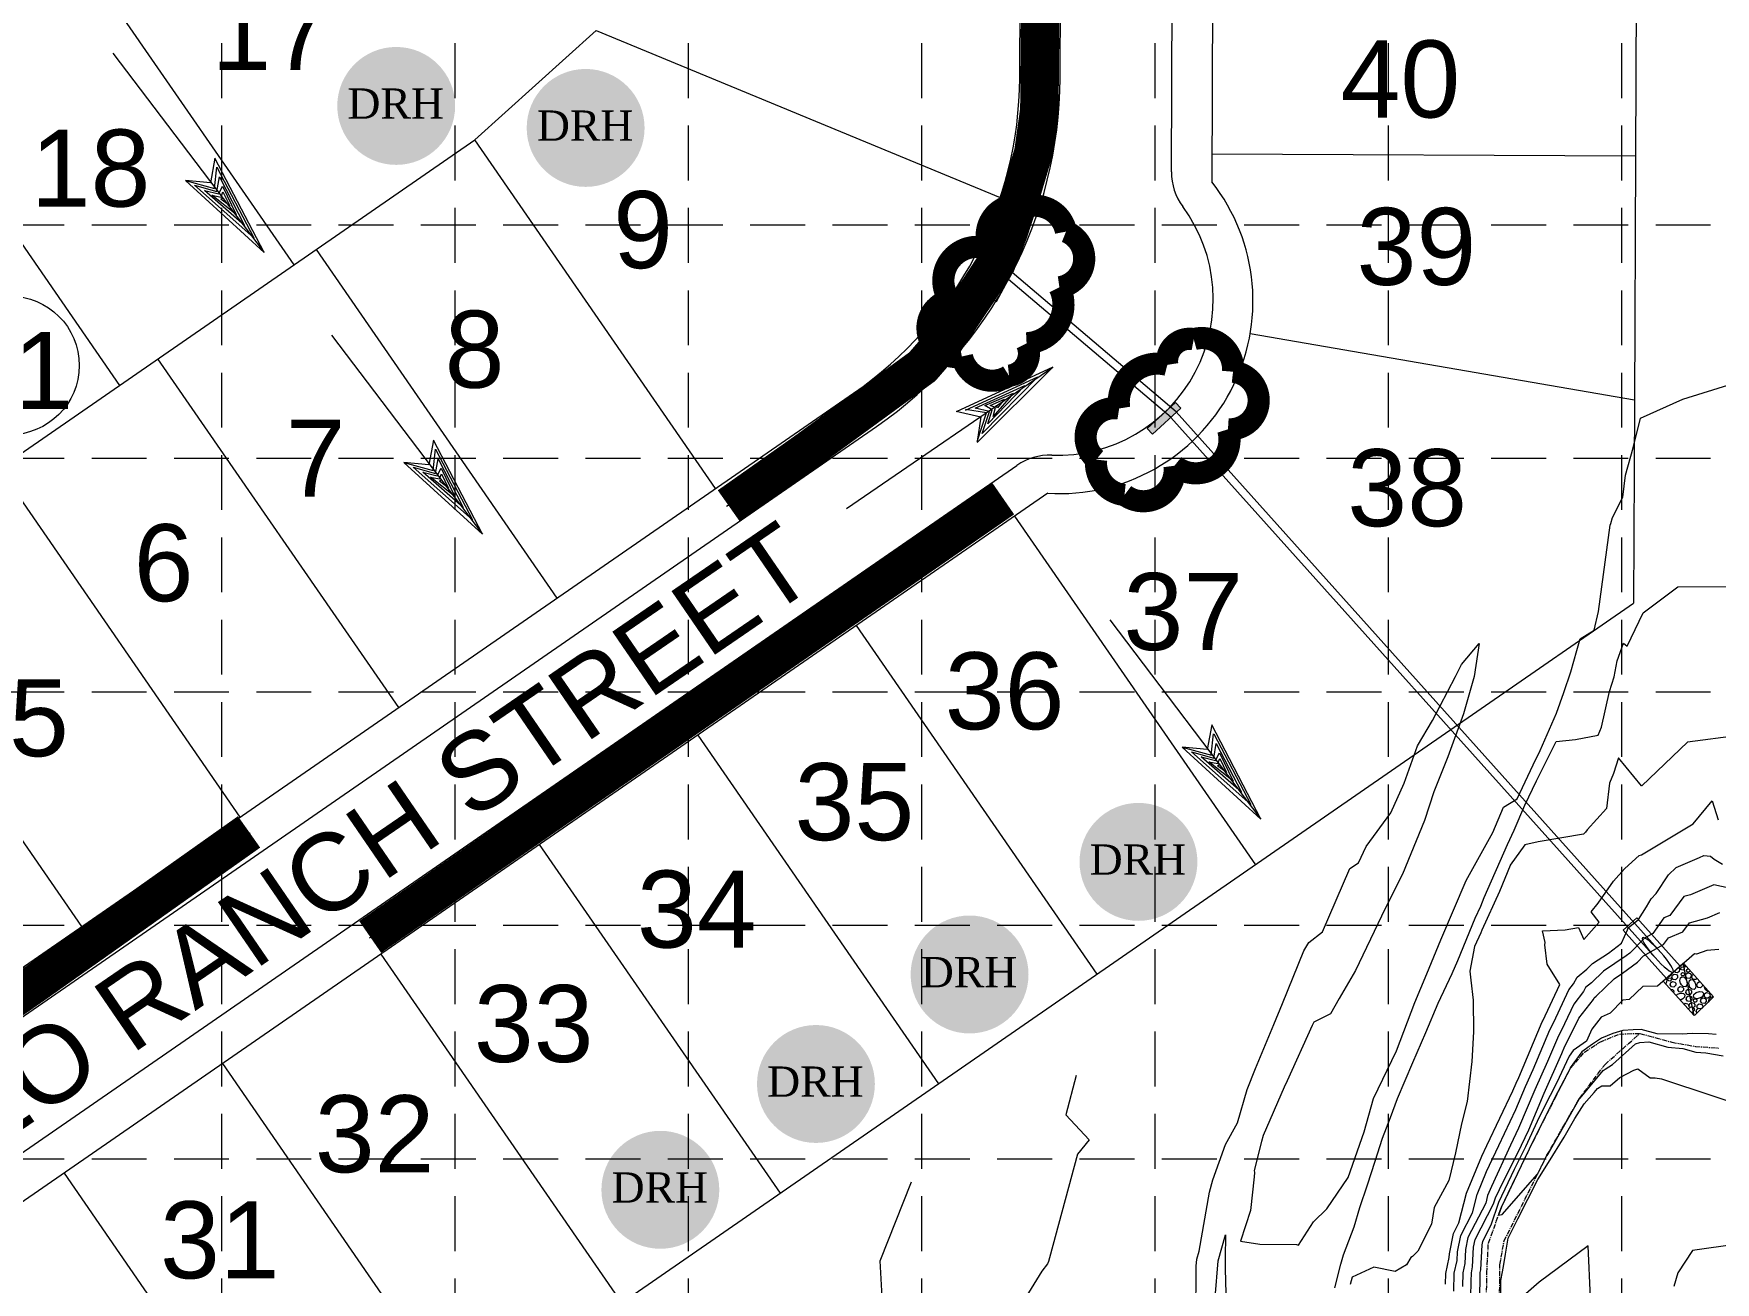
# Model space of a CAD drawing. Extents: x 33353 to 37237, y 80141 to 82571.
# Drawn here: x 36094.5 to 36531.2, y 80839.5 to 81163.6 of the extents above; entities that cross this region are included whole.
import ezdxf
from ezdxf.enums import TextEntityAlignment as Align

# ---------------------------------------------------------------- set-up
doc = ezdxf.new("R2010")
doc.units = 0
doc.header["$MEASUREMENT"] = 0
doc.linetypes.add('CENTER', pattern=[2, 1.25, -0.25, 0.25, -0.25])
doc.linetypes.add('HIDDEN', pattern=[0.375, 0.25, -0.125])
doc.layers.get('0').update_dxf_attribs({"lineweight": 0})
for name, color, linetype, lineweight in [('3', 7, 'Continuous', 0), ('EROSION BLANKET', 84, 'Continuous', 0), ('LAYO-10', 7, 'Continuous', 0), ('LAYO-13', 7, 'Continuous', 0), ('LAYO-32', 7, 'Continuous', 0), ('LAYO-33', 7, 'Continuous', 0), ('LAYOSHD-27', 7, 'Continuous', 0), ('STRM-33', 7, 'Continuous', 0), ('STRM-42', 7, 'Continuous', 0), ('STRM-43', 7, 'Continuous', 0), ('TOPOSHD-34', 7, 'Continuous', 0), ('TOPOSHD-5', 7, 'Continuous', 0), ('TOPOSHD-6', 7, 'Continuous', 0)]:
    doc.layers.add(name, color=color, linetype=linetype, lineweight=lineweight)
for name, color, linetype in [('BASE', 7, 'Continuous'), ('GRID', 254, 'HIDDEN'), ('LEGEND', 7, 'Continuous')]:
    doc.layers.add(name, color=color, linetype=linetype)
doc.styles.add('DRHorton', font='dutcheb.ttf')
doc.styles.get("Standard").update_dxf_attribs({"font": 'ARIAL.TTF'})

msp = doc.modelspace()

# ---------------------------------------------------------------- hatches: boundary and pattern name
h = msp.add_hatch(color=1)
h.paths.add_polyline_path([(36203.92, 81144.84, 1), (36173.31, 81144.84, 1)])
h.paths.add_polyline_path([(36174.83, 81138.54), (36202.17, 81138.54), (36202.17, 81152.11), (36174.83, 81152.11)], flags=24)
h = msp.add_hatch(color=1)
h.paths.add_polyline_path([(36253.11, 81139.13, 1), (36222.5, 81139.13, 1)])
h.paths.add_polyline_path([(36224.02, 81132.82), (36251.36, 81132.82), (36251.36, 81146.39), (36224.02, 81146.39)], flags=24)
h = msp.add_hatch(color=1)
h.paths.add_polyline_path([(36396.66, 80948.62, 1), (36366.05, 80948.62, 1)])
h.paths.add_polyline_path([(36367.56, 80942.31), (36394.9, 80942.31), (36394.9, 80955.88), (36367.56, 80955.88)], flags=24)
h = msp.add_hatch(color=1)
h.paths.add_polyline_path([(36352.8, 80919.39, 1), (36322.19, 80919.39, 1)])
h.paths.add_polyline_path([(36323.71, 80913.08), (36351.04, 80913.08), (36351.04, 80926.65), (36323.71, 80926.65)], flags=24)
h = msp.add_hatch(color=1)
h.paths.add_polyline_path([(36312.91, 80890.97, 1), (36282.3, 80890.97, 1)])
h.paths.add_polyline_path([(36283.81, 80884.67), (36311.15, 80884.67), (36311.15, 80898.24), (36283.81, 80898.24)], flags=24)
h = msp.add_hatch(color=1)
h.paths.add_polyline_path([(36272.51, 80863.5, 1), (36241.9, 80863.5, 1)])
h.paths.add_polyline_path([(36243.41, 80857.19), (36270.75, 80857.19), (36270.75, 80870.76), (36243.41, 80870.76)], flags=24)
at = {"layer": 'STRM-43', "linetype": 'Continuous', "lineweight": 0}
for points in [[(36347.49, 81103.82), (36342.77, 81095), (36344.53, 81094.06), (36349.25, 81102.87)], [(36391, 81067.87), (36383.61, 81061.13), (36384.96, 81059.65), (36392.35, 81066.39)]]:
    msp.add_hatch(color=7, dxfattribs=at).paths.add_polyline_path(points, flags=16)

# ---------------------------------------------------------------- linework, layer by layer
at = {"color": 1, "linetype": 'Continuous', "lineweight": 0}
for p, q in [((36522.84, 80922.29), (36530.66, 80913.62)), ((36530.66, 80913.62), (36525.71, 80908.74))]:
    msp.add_line(p, q, dxfattribs=at)
at = {"layer": '3', "color": 7, "linetype": 'Continuous', "lineweight": 0}
for p, q in [((36115.06, 81158.5), (36154.3, 81106.81)), ((36141.52, 81131.26), (36140.36, 81124.85)), ((36154.3, 81106.81), (36141.52, 81131.26)), ((36141.44, 81123.42), (36142.05, 81128.9)), ((36142.05, 81128.9), (36151.68, 81110.6)), ((36133.87, 81125.45), (36141.44, 81123.42)), ((36140.36, 81124.85), (36133.87, 81125.45)), ((36133.87, 81125.45), (36154.3, 81106.81)), ((36136.28, 81124.27), (36142.05, 81122.62)), ((36151.68, 81110.6), (36136.28, 81124.27)), ((36138.81, 81122.92), (36142.53, 81121.98)), ((36149.26, 81113.78), (36138.81, 81122.92)), ((36142.05, 81122.62), (36142.71, 81126.39)), ((36142.53, 81121.98), (36143.52, 81123.99)), ((36142.71, 81126.39), (36149.26, 81113.78)), ((36143.14, 81121.19), (36143.61, 81122.55)), ((36143.52, 81123.99), (36147.08, 81116.65)), ((36143.61, 81122.55), (36145.39, 81118.88)), ((36140.77, 81121.65), (36143.14, 81121.19)), ((36147.08, 81116.65), (36140.77, 81121.65)), ((36143.06, 81120.63), (36143.7, 81121.11)), ((36145.39, 81118.88), (36143.06, 81120.63)), ((36171.83, 81085.33), (36211.06, 81033.64)), ((36305.54, 81040.35), (36359.1, 81076.99)), ((36359.1, 81076.99), (36334.06, 81065.43)), ((36336.44, 81065.85), (36355.19, 81074.56)), ((36339.48, 81057.51), (36359.1, 81076.99)), ((36355.19, 81074.56), (36340.78, 81059.85)), ((36338.98, 81066.38), (36351.89, 81072.3)), ((36341.42, 81067.07), (36348.92, 81070.27)), ((36351.89, 81072.3), (36342.25, 81062.31)), ((36348.92, 81070.27), (36343.61, 81064.21)), ((36334.06, 81065.63), (36340.4, 81064.15)), ((36341.88, 81065.16), (36336.44, 81066.04)), ((36342.71, 81065.53), (36338.98, 81066.38)), ((36340.78, 81059.85), (36342.71, 81065.53)), ((36343.37, 81065.98), (36341.42, 81067.07)), ((36342.25, 81062.31), (36343.37, 81065.98)), ((36342.86, 81067.09), (36346.61, 81068.69)), ((36344.2, 81066.55), (36342.86, 81067.09)), ((36343.61, 81064.21), (36344.2, 81066.55)), ((36344.75, 81066.45), (36344.3, 81067.11)), ((36346.61, 81068.69), (36344.75, 81066.45)), ((36339.48, 81057.7), (36341.88, 81065.16)), ((36340.4, 81064.15), (36339.48, 81057.7)), ((36198.28, 81058.08), (36197.12, 81051.68)), ((36211.06, 81033.64), (36198.28, 81058.08)), ((36198.21, 81050.24), (36198.81, 81055.73)), ((36198.81, 81055.73), (36208.44, 81037.42)), ((36198.81, 81049.45), (36199.47, 81053.21)), ((36199.47, 81053.21), (36206.02, 81040.61)), ((36190.64, 81052.28), (36198.21, 81050.24)), ((36197.12, 81051.68), (36190.64, 81052.28)), ((36190.64, 81052.28), (36211.06, 81033.64)), ((36193.04, 81051.09), (36198.81, 81049.45)), ((36208.44, 81037.42), (36193.04, 81051.09)), ((36195.57, 81049.75), (36199.29, 81048.81)), ((36206.02, 81040.61), (36195.57, 81049.75)), ((36197.54, 81048.48), (36199.9, 81048.01)), ((36203.85, 81043.48), (36197.54, 81048.48)), ((36199.29, 81048.81), (36200.28, 81050.81)), ((36199.9, 81048.01), (36200.37, 81049.38)), ((36200.28, 81050.81), (36203.85, 81043.48)), ((36200.37, 81049.38), (36202.15, 81045.71)), ((36199.82, 81047.45), (36200.46, 81047.94)), ((36202.15, 81045.71), (36199.82, 81047.45)), ((36373.92, 81011.43), (36413.15, 80959.74)), ((36400.37, 80984.19), (36399.21, 80977.78)), ((36413.15, 80959.74), (36400.37, 80984.19)), ((36392.73, 80978.38), (36400.3, 80976.35)), ((36399.21, 80977.78), (36392.73, 80978.38)), ((36392.73, 80978.38), (36413.15, 80959.74)), ((36400.21, 80976.35), (36400.82, 80981.83)), ((36400.9, 80975.55), (36401.56, 80979.32)), ((36400.91, 80981.83), (36410.53, 80963.53)), ((36401.56, 80979.32), (36408.11, 80966.71)), ((36395.13, 80977.2), (36400.9, 80975.55)), ((36410.53, 80963.53), (36395.13, 80977.2)), ((36397.66, 80975.85), (36401.39, 80974.91)), ((36408.11, 80966.71), (36397.66, 80975.85)), ((36399.63, 80974.58), (36401.99, 80974.12)), ((36405.94, 80969.58), (36399.63, 80974.58)), ((36401.39, 80974.91), (36402.37, 80976.92)), ((36401.91, 80973.56), (36402.55, 80974.04)), ((36401.99, 80974.12), (36402.46, 80975.48)), ((36402.37, 80976.92), (36405.94, 80969.58)), ((36402.46, 80975.48), (36404.24, 80971.81)), ((36404.24, 80971.81), (36401.91, 80973.56))]:
    msp.add_line(p, q, dxfattribs=at)
at = {"layer": 'EROSION BLANKET', "linetype": 'Continuous', "lineweight": 0}
for p, q in [((36356.33, 81210.52), (36355.51, 81144.67)), ((36355.51, 81144.67), (36353.94, 81133)), ((36353.94, 81133), (36349.23, 81116.28)), ((36349.23, 81116.28), (36342.96, 81101.99)), ((36342.96, 81101.99), (36333.72, 81088.06)), ((36333.72, 81088.06), (36323.74, 81076.62)), ((36323.74, 81076.62), (36315.38, 81069.91)), ((36315.38, 81069.91), (36306.74, 81063.2)), ((36306.74, 81063.2), (36285.78, 81048.42)), ((36285.78, 81048.42), (36274.41, 81040.89)), ((36185.9, 80931.9), (36346.23, 81042.72)), ((36150.73, 80956.03), (36029.54, 80871.33)), ((36181.72, 80928.9), (36185.9, 80931.9))]:
    msp.add_line(p, q, dxfattribs=at)
at = {"layer": 'EROSION BLANKET', "linetype": 'Continuous', "lineweight": 0, "const_width": 10, "flags": 128}
for points in [[(36356.22, 81210.62), (36355.62, 81143.82), (36354.06, 81132.73), (36350.95, 81122.23), (36347.64, 81112.11), (36344.52, 81104.14), (36339.66, 81096.75), (36331.09, 81083.91), (36325.22, 81077.16), (36315.88, 81070.35), (36294.85, 81054.99), (36275, 81040.98)], [(36346.23, 81042.93), (36181.86, 80929.13)], [(36150.41, 80956.4), (36094.99, 80917.16), (36031.07, 80872.56), (36018.17, 80866.35), (35997.07, 80856.94)]]:
    msp.add_lwpolyline(points, dxfattribs=at)
at = {"layer": 'GRID', "linetype": 'HIDDEN', "lineweight": 15, "ltscale": 57}
for p, q in [((36143.22, 82507.72), (36143.22, 80386.52)), ((36203.82, 82507.72), (36203.82, 80386.52)), ((36264.41, 82507.72), (36264.41, 80386.52)), ((36325.01, 82507.72), (36325.01, 80386.52)), ((36385.61, 82507.72), (36385.61, 80386.52)), ((36446.21, 82507.72), (36446.21, 80386.52)), ((36506.81, 82507.72), (36506.81, 80386.52)), ((33416.3, 81113.96), (37173.39, 81113.96)), ((33416.3, 81053.37), (37173.39, 81053.37)), ((33416.3, 80992.77), (37173.39, 80992.77)), ((33416.3, 80932.17), (37173.39, 80932.17)), ((33416.3, 80871.57), (37173.39, 80871.57))]:
    msp.add_line(p, q, dxfattribs=at)
at = {"layer": 'LAYO-13', "color": 7, "linetype": 'Continuous', "lineweight": 0}
msp.add_circle((36088.3, 81077.48), 18, dxfattribs=at)
at = {"layer": 'LAYO-32', "color": 7, "linetype": 'Continuous', "lineweight": 0}
for p, q in [((36401.39, 81351.86), (36400.4, 81125.11)), ((36350.52, 81152.09), (36351.35, 81343.07)), ((36025.89, 80875.8), (36307.36, 81070.25)), ((36357.8, 81044.33), (36045.71, 80828.72))]:
    msp.add_line(p, q, dxfattribs=at)
for centre, radius, start, end in [((36250.52, 81152.53), 100, 304.6391, 359.7518), ((36361.09, 81094.22), 50, 266.2323, 38.1549)]:
    msp.add_arc(centre, radius, start, end, dxfattribs=at)
at = {"layer": 'LAYO-33', "color": 7, "linetype": 'Continuous', "lineweight": 0}
for p, q in [((36103.47, 81188.32), (36162.04, 81103.55)), ((36510.65, 81181.9), (36510.43, 81131.9)), ((36054.26, 81162.79), (36116.79, 81072.29)), ((36240.57, 81164.41), (36209.02, 81136.01)), ((36240.57, 81164.41), (36345.44, 81121.04)), ((36003.33, 80993.91), (36209.02, 81136.01)), ((36271.54, 81045.51), (36209.02, 81136.01)), ((36400.43, 81132.37), (36510.43, 81131.9)), ((36510.43, 81131.9), (36510.16, 81067.66)), ((36230.4, 81017.09), (36167.88, 81107.59)), ((36410.36, 81085.73), (36510.16, 81068.54)), ((36189.27, 80988.67), (36126.74, 81079.17)), ((36510.16, 81067.66), (36509.93, 81015.73)), ((36148.13, 80960.25), (36085.6, 81050.75)), ((36349.18, 81038.38), (36411.71, 80947.87)), ((36106.99, 80931.83), (36044.47, 81022.33)), ((35993.38, 80658.86), (36509.93, 81015.73)), ((36308.05, 81009.96), (36370.57, 80919.45)), ((36266.91, 80981.53), (36329.43, 80891.03)), ((36225.77, 80953.11), (36288.3, 80862.61)), ((36184.63, 80924.69), (36247.16, 80834.19)), ((36143.5, 80896.27), (36206.02, 80805.77)), ((36102.36, 80867.85), (36164.88, 80777.35))]:
    msp.add_line(p, q, dxfattribs=at)
at = {"layer": 'LAYOSHD-27', "color": 7, "linetype": 'Continuous', "lineweight": 0}
for p, q in [((36389.91, 81127.69), (36390.87, 81348.55)), ((36361.02, 81152.05), (36361.85, 81343.03)), ((36031.86, 80867.16), (36313.33, 81061.61)), ((36042.35, 80839.16), (36349.75, 81051.53))]:
    msp.add_line(p, q, dxfattribs=at)
for centre, radius, start, end in [((36250.52, 81152.53), 110.5, 304.6391, 359.7518), ((36404.91, 81127.63), 15, 179.7518, 216.4494), ((36360.27, 81094.65), 40.5, 267.9416, 36.4494), ((36358.28, 81039.19), 15, 87.9416, 124.6391), ((36358.28, 81039.19), 15, 87.9416, 124.6391)]:
    msp.add_arc(centre, radius, start, end, dxfattribs=at)
at = {"layer": 'LEGEND', "color": 170, "ltscale": 100, "const_width": 5.75}
for points in [[(36360.83, 81097.76, 0.520567), (36360.83, 81097.76, 0.765195), (36362.54, 81112.21, 0.417879), (36352.77, 81118.77, 0.6649), (36342.69, 81107.64, 0.744833), (36332.27, 81094.45, 0.975642), (36335.5, 81079.8, 0.520567), (36347.76, 81074.8, 0.520567), (36352.3, 81083.22, 0.540264), (36360.83, 81097.76)], [(36376.35, 81066.31, 0.520567), (36376.35, 81066.31, 0.765195), (36370.38, 81053.05, 0.417879), (36377.73, 81043.85, 0.6649), (36390.69, 81051.44, 0.744833), (36404.59, 81060.9, 0.975642), (36405.91, 81075.85, 0.520567), (36395.71, 81084.3, 0.520567), (36388.85, 81077.62, 0.540264), (36376.35, 81066.31)]]:
    msp.add_lwpolyline(points, format="xyb", close=True, dxfattribs=at)
at = {"layer": 'STRM-33', "color": 7, "linetype": 'Continuous', "lineweight": 0}
for p, q in [((36391.13, 81065.46), (36348.57, 81101.57)), ((36389.84, 81063.93), (36347.61, 81099.77)), ((36389.8, 81063.96), (36515.48, 80923.78)), ((36391.18, 81065.42), (36516.97, 80925.11))]:
    msp.add_line(p, q, dxfattribs=at)
at = {"layer": 'STRM-42', "color": 1, "linetype": 'Continuous', "lineweight": 0}
for p, q in [((36522.82, 80922.3), (36517.64, 80917.66)), ((36522.25, 80921.25), (36522.51, 80921.41)), ((36522.51, 80921.41), (36522.88, 80921.32)), ((36522.87, 80921.78), (36522.66, 80922.15)), ((36525.65, 80908.72), (36522.82, 80922.3)), ((36523.33, 80921.37), (36522.87, 80921.78)), ((36517.64, 80917.66), (36525.65, 80908.72)), ((36518.4, 80917.17), (36518.23, 80916.99)), ((36518.37, 80918.31), (36518.51, 80917.88)), ((36518.51, 80917.88), (36518.4, 80917.17)), ((36518.82, 80918.02), (36518.92, 80918.4)), ((36519.04, 80917.71), (36518.82, 80918.02)), ((36518.92, 80918.4), (36519.19, 80918.56)), ((36519.24, 80918.86), (36519.01, 80918.88)), ((36519.42, 80917.67), (36519.04, 80917.71)), ((36519.19, 80918.56), (36519.56, 80918.47)), ((36519.73, 80919.36), (36519.24, 80918.86)), ((36519.4, 80916.69), (36519.56, 80917.32)), ((36519.72, 80917.97), (36519.42, 80917.67)), ((36519.56, 80918.47), (36519.71, 80918.27)), ((36519.56, 80917.32), (36520.01, 80917.58)), ((36519.71, 80918.27), (36519.71, 80917.97)), ((36519.82, 80918.63), (36519.99, 80919.25)), ((36520.19, 80918.1), (36519.82, 80918.63)), ((36519.99, 80919.25), (36520.43, 80919.51)), ((36520.01, 80917.58), (36520.62, 80917.43)), ((36520.83, 80918.03), (36520.19, 80918.1)), ((36520.43, 80919.51), (36521.05, 80919.37)), ((36520.79, 80919.87), (36520.45, 80920.17)), ((36520.62, 80917.43), (36520.87, 80917.1)), ((36521.36, 80919.81), (36520.79, 80919.87)), ((36521.31, 80918.53), (36520.83, 80918.03)), ((36520.87, 80917.1), (36520.89, 80916.6)), ((36521.05, 80919.37), (36521.3, 80919.04)), ((36521.3, 80919.04), (36521.31, 80918.53)), ((36521.71, 80920.17), (36521.36, 80919.81)), ((36521.69, 80921.28), (36521.81, 80920.89)), ((36521.81, 80920.89), (36521.71, 80920.17)), ((36521.94, 80917.86), (36522.11, 80918.53)), ((36522.12, 80917.07), (36521.94, 80917.86)), ((36522.34, 80916.69), (36522.1, 80917.11)), ((36522.11, 80918.53), (36522.47, 80918.81)), ((36522.15, 80920.87), (36522.25, 80921.25)), ((36522.37, 80920.56), (36522.15, 80920.87)), ((36522.24, 80919.36), (36522.35, 80919.73)), ((36522.46, 80919.04), (36522.24, 80919.36)), ((36522.35, 80919.73), (36522.61, 80919.89)), ((36522.75, 80920.52), (36522.37, 80920.56)), ((36522.85, 80919), (36522.46, 80919.04)), ((36522.47, 80918.81), (36523.02, 80918.71)), ((36522.61, 80919.89), (36522.98, 80919.8)), ((36523.04, 80920.81), (36522.75, 80920.52)), ((36523.14, 80919.3), (36522.85, 80919)), ((36522.88, 80921.32), (36523.03, 80921.12)), ((36522.98, 80919.8), (36523.13, 80919.6)), ((36523.02, 80918.71), (36523.57, 80918.11)), ((36523.03, 80921.12), (36523.04, 80920.82)), ((36523.13, 80919.6), (36523.14, 80919.3)), ((36523.69, 80921.34), (36523.33, 80921.37)), ((36523.42, 80918.93), (36523.59, 80919.55)), ((36523.79, 80918.4), (36523.42, 80918.93)), ((36523.57, 80918.11), (36523.83, 80917.3)), ((36523.59, 80919.55), (36524.03, 80919.82)), ((36523.66, 80920.34), (36523.76, 80920.72)), ((36523.88, 80920.03), (36523.66, 80920.34)), ((36523.83, 80917.3), (36523.72, 80916.58)), ((36523.76, 80920.72), (36524.02, 80920.88)), ((36524.42, 80918.34), (36523.79, 80918.4)), ((36524.26, 80919.99), (36523.88, 80920.03)), ((36524.02, 80920.88), (36524.12, 80920.86)), ((36524.03, 80919.82), (36524.65, 80919.67)), ((36524.23, 80917.12), (36524.4, 80917.79)), ((36524.4, 80916.34), (36524.23, 80917.12)), ((36524.55, 80920.29), (36524.26, 80919.99)), ((36524.4, 80917.79), (36524.76, 80918.07)), ((36524.91, 80918.83), (36524.42, 80918.34)), ((36524.55, 80920.38), (36524.55, 80920.29)), ((36524.55, 80920.38), (36524.55, 80920.29)), ((36524.65, 80919.67), (36524.89, 80919.34)), ((36524.76, 80918.07), (36525.31, 80917.97)), ((36524.89, 80919.34), (36524.91, 80918.83)), ((36525.04, 80918.64), (36525.21, 80919.27)), ((36525.41, 80918.11), (36525.04, 80918.64)), ((36525.21, 80919.27), (36525.43, 80919.4)), ((36525.31, 80917.97), (36525.86, 80917.38)), ((36526.04, 80918.05), (36525.41, 80918.11)), ((36525.86, 80917.38), (36526.11, 80916.56)), ((36526.35, 80918.37), (36526.04, 80918.05)), ((36526.33, 80916.55), (36526.5, 80917.18)), ((36526.5, 80917.18), (36526.94, 80917.44)), ((36526.94, 80917.44), (36527.25, 80917.37)), ((36519.76, 80916.16), (36519.4, 80916.69)), ((36519.48, 80915.6), (36519.99, 80915.53)), ((36520.4, 80916.1), (36519.76, 80916.16)), ((36519.99, 80915.53), (36520.34, 80915.17)), ((36520.34, 80915.17), (36520.3, 80914.69)), ((36520.89, 80916.6), (36520.4, 80916.1)), ((36520.95, 80913.96), (36521.3, 80914.29)), ((36521.3, 80914.29), (36522.12, 80914.54)), ((36521.37, 80915.39), (36521.54, 80916.02)), ((36521.74, 80914.86), (36521.37, 80915.39)), ((36521.54, 80916.02), (36521.98, 80916.28)), ((36522.38, 80914.8), (36521.74, 80914.86)), ((36521.98, 80916.28), (36522.6, 80916.13)), ((36522.34, 80912.84), (36522.02, 80912.77)), ((36522.34, 80912.84), (36522.02, 80912.77)), ((36522.12, 80914.54), (36522.84, 80914.44)), ((36522.73, 80913.06), (36522.31, 80912.82)), ((36522.8, 80916.28), (36522.34, 80916.69)), ((36522.86, 80915.3), (36522.38, 80914.8)), ((36522.6, 80916.13), (36522.85, 80915.8)), ((36523.14, 80913.51), (36522.73, 80913.06)), ((36523.37, 80916.22), (36522.8, 80916.28)), ((36522.84, 80914.44), (36523.19, 80914.09)), ((36522.85, 80915.8), (36522.86, 80915.3)), ((36523.19, 80914.09), (36523.14, 80913.51)), ((36523.72, 80916.58), (36523.37, 80916.22)), ((36523.48, 80914.7), (36523.65, 80915.32)), ((36523.85, 80914.17), (36523.48, 80914.7)), ((36523.58, 80912.95), (36523.75, 80913.58)), ((36523.95, 80912.43), (36523.58, 80912.95)), ((36523.65, 80915.32), (36524.09, 80915.58)), ((36523.75, 80913.58), (36524.19, 80913.84)), ((36524.48, 80914.1), (36523.85, 80914.17)), ((36524.09, 80915.58), (36524.7, 80915.44)), ((36524.19, 80913.84), (36524.8, 80913.69)), ((36524.63, 80915.95), (36524.39, 80916.37)), ((36524.97, 80914.6), (36524.48, 80914.1)), ((36525.07, 80912.86), (36524.58, 80912.36)), ((36525.08, 80915.54), (36524.63, 80915.95)), ((36524.7, 80915.44), (36524.95, 80915.11)), ((36524.8, 80913.69), (36525.05, 80913.36)), ((36524.95, 80915.11), (36524.97, 80914.6)), ((36525.05, 80913.36), (36525.07, 80912.86)), ((36525.66, 80915.49), (36525.08, 80915.54)), ((36525.45, 80912.56), (36525.55, 80912.94)), ((36525.48, 80913.64), (36525.58, 80914.19)), ((36525.75, 80913.28), (36525.48, 80913.64)), ((36525.55, 80912.94), (36525.81, 80913.09)), ((36525.58, 80914.19), (36526.17, 80914.74)), ((36526.01, 80915.84), (36525.66, 80915.49)), ((36526.42, 80913.11), (36525.75, 80913.28)), ((36525.81, 80913.09), (36526.18, 80913)), ((36526.11, 80916.56), (36526.01, 80915.84)), ((36526.17, 80914.74), (36526.99, 80914.99)), ((36526.18, 80913), (36526.33, 80912.81)), ((36526.7, 80916.02), (36526.33, 80916.55)), ((36526.33, 80912.81), (36526.34, 80912.5)), ((36527.21, 80913.29), (36526.42, 80913.11)), ((36527.33, 80915.96), (36526.7, 80916.02)), ((36526.99, 80914.99), (36527.7, 80914.89)), ((36527.6, 80913.51), (36527.18, 80913.27)), ((36527.29, 80912.44), (36527.46, 80913.07)), ((36527.82, 80916.46), (36527.33, 80915.96)), ((36527.46, 80913.07), (36527.9, 80913.33)), ((36528, 80913.97), (36527.6, 80913.51)), ((36527.7, 80914.89), (36528.06, 80914.54)), ((36527.81, 80916.74), (36527.82, 80916.46)), ((36527.81, 80916.74), (36527.82, 80916.46)), ((36527.9, 80913.33), (36528.51, 80913.18)), ((36528.06, 80914.54), (36528, 80913.97)), ((36528.27, 80913.81), (36528.44, 80914.44)), ((36528.64, 80913.28), (36528.27, 80913.81)), ((36528.44, 80915.79), (36528.36, 80916.12)), ((36528.44, 80915.79), (36528.36, 80916.12)), ((36528.66, 80915.4), (36528.42, 80915.82)), ((36528.44, 80914.44), (36528.88, 80914.7)), ((36528.51, 80913.18), (36528.76, 80912.85)), ((36529.27, 80913.22), (36528.64, 80913.28)), ((36529.12, 80914.99), (36528.66, 80915.4)), ((36528.76, 80912.85), (36528.78, 80912.35)), ((36528.88, 80914.7), (36529.5, 80914.55)), ((36529.4, 80914.96), (36529.12, 80914.99)), ((36529.76, 80913.71), (36529.27, 80913.22)), ((36529.4, 80912.39), (36529.5, 80912.94)), ((36529.5, 80914.55), (36529.75, 80914.22)), ((36529.5, 80912.94), (36530.09, 80913.49)), ((36529.75, 80914.22), (36529.76, 80913.71)), ((36530.09, 80913.49), (36530.58, 80913.65)), ((36522.97, 80911.71), (36523.34, 80911.93)), ((36523.34, 80911.93), (36523.96, 80911.78)), ((36524.58, 80912.36), (36523.95, 80912.43)), ((36523.96, 80911.78), (36524.2, 80911.45)), ((36524.2, 80911.45), (36524.21, 80911.1)), ((36524.21, 80910.33), (36524.32, 80910.73)), ((36524.32, 80910.73), (36524.76, 80910.98)), ((36524.33, 80911.2), (36524.49, 80911.83)), ((36524.42, 80911.07), (36524.33, 80911.2)), ((36524.49, 80911.83), (36524.94, 80912.09)), ((36524.76, 80910.98), (36525.37, 80910.84)), ((36525.15, 80909.51), (36524.92, 80909.53)), ((36524.94, 80912.09), (36525.55, 80911.94)), ((36525.64, 80910), (36525.15, 80909.51)), ((36525.37, 80910.84), (36525.62, 80910.51)), ((36525.67, 80912.24), (36525.45, 80912.56)), ((36525.55, 80911.94), (36525.8, 80911.61)), ((36525.82, 80911.11), (36525.59, 80910.88)), ((36525.82, 80911.11), (36525.59, 80910.88)), ((36525.62, 80910.51), (36525.64, 80910)), ((36526.05, 80912.2), (36525.67, 80912.24)), ((36525.8, 80911.61), (36525.82, 80911.11)), ((36526.34, 80912.5), (36526.05, 80912.2)), ((36526.19, 80909.79), (36526.36, 80910.42)), ((36526.45, 80909.43), (36526.19, 80909.79)), ((36526.36, 80910.42), (36526.8, 80910.68)), ((36526.37, 80910.9), (36526.54, 80911.52)), ((36526.49, 80910.73), (36526.37, 80910.9)), ((36526.54, 80911.52), (36526.98, 80911.79)), ((36526.8, 80910.68), (36527.42, 80910.53)), ((36526.98, 80911.79), (36527.6, 80911.64)), ((36527.65, 80911.91), (36527.29, 80912.44)), ((36527.42, 80910.53), (36527.52, 80910.4)), ((36527.6, 80911.64), (36527.85, 80911.31)), ((36527.86, 80910.8), (36527.62, 80910.55)), ((36527.86, 80910.8), (36527.62, 80910.55)), ((36528.29, 80911.85), (36527.65, 80911.91)), ((36527.85, 80911.31), (36527.86, 80910.8)), ((36528.78, 80912.35), (36528.29, 80911.85)), ((36529.54, 80912.21), (36529.4, 80912.39))]:
    msp.add_line(p, q, dxfattribs=at)
at = {"layer": 'STRM-42', "color": 7, "linetype": 'Continuous', "lineweight": 0}
msp.add_line((36519.72, 80919.52), (36519.73, 80919.36), dxfattribs=at)
at = {"layer": 'STRM-42', "color": 41, "linetype": 'Continuous', "lineweight": 0}
msp.add_line((36519.72, 80919.52), (36519.73, 80919.36), dxfattribs=at)
at = {"layer": 'STRM-42', "color": 1, "linetype": 'Continuous', "lineweight": 0}
for points in [[(36523.04, 80920.81), (36522.75, 80920.52), (36522.37, 80920.56), (36522.15, 80920.87), (36522.25, 80921.25), (36522.51, 80921.41), (36522.88, 80921.32), (36523.03, 80921.12), (36523.04, 80920.82)], [(36523.69, 80921.34), (36523.33, 80921.37), (36522.87, 80921.78), (36522.66, 80922.15)], [(36518.37, 80918.31), (36518.51, 80917.88), (36518.4, 80917.17), (36518.23, 80916.99)], [(36519.72, 80917.97), (36519.42, 80917.67), (36519.04, 80917.71), (36518.82, 80918.02), (36518.92, 80918.4), (36519.19, 80918.56), (36519.56, 80918.47), (36519.71, 80918.27), (36519.71, 80917.97)], [(36519.73, 80919.36), (36519.24, 80918.86), (36519.01, 80918.88)], [(36520.89, 80916.6), (36520.4, 80916.1), (36519.76, 80916.16), (36519.4, 80916.69), (36519.56, 80917.32), (36520.01, 80917.58), (36520.62, 80917.43), (36520.87, 80917.1), (36520.89, 80916.6)], [(36521.31, 80918.53), (36520.83, 80918.03), (36520.19, 80918.1), (36519.82, 80918.63), (36519.99, 80919.25), (36520.43, 80919.51), (36521.05, 80919.37), (36521.3, 80919.04), (36521.31, 80918.53)], [(36521.69, 80921.28), (36521.81, 80920.89), (36521.71, 80920.17), (36521.36, 80919.81), (36520.79, 80919.87), (36520.45, 80920.17)], [(36522.12, 80917.07), (36521.94, 80917.86), (36522.11, 80918.53), (36522.47, 80918.81), (36523.02, 80918.71), (36523.57, 80918.11), (36523.83, 80917.3), (36523.72, 80916.58), (36523.37, 80916.22), (36522.8, 80916.28), (36522.34, 80916.69), (36522.1, 80917.11)], [(36523.14, 80919.3), (36522.85, 80919), (36522.46, 80919.04), (36522.24, 80919.36), (36522.35, 80919.73), (36522.61, 80919.89), (36522.98, 80919.8), (36523.13, 80919.6), (36523.14, 80919.3)], [(36524.91, 80918.83), (36524.42, 80918.34), (36523.79, 80918.4), (36523.42, 80918.93), (36523.59, 80919.55), (36524.03, 80919.82), (36524.65, 80919.67), (36524.89, 80919.34), (36524.91, 80918.83)], [(36524.55, 80920.29), (36524.26, 80919.99), (36523.88, 80920.03), (36523.66, 80920.34), (36523.76, 80920.72), (36524.02, 80920.88), (36524.12, 80920.86)], [(36524.4, 80916.34), (36524.23, 80917.12), (36524.4, 80917.79), (36524.76, 80918.07), (36525.31, 80917.97), (36525.86, 80917.38), (36526.11, 80916.56), (36526.01, 80915.84), (36525.66, 80915.49), (36525.08, 80915.54), (36524.63, 80915.95), (36524.39, 80916.37)], [(36526.35, 80918.37), (36526.04, 80918.05), (36525.41, 80918.11), (36525.04, 80918.64), (36525.21, 80919.27), (36525.43, 80919.4)], [(36527.82, 80916.46), (36527.33, 80915.96), (36526.7, 80916.02), (36526.33, 80916.55), (36526.5, 80917.18), (36526.94, 80917.44), (36527.25, 80917.37)], [(36519.48, 80915.6), (36519.99, 80915.53), (36520.34, 80915.17), (36520.3, 80914.69)], [(36520.95, 80913.96), (36521.3, 80914.29), (36522.12, 80914.54), (36522.84, 80914.44), (36523.19, 80914.09), (36523.14, 80913.51), (36522.73, 80913.06), (36522.31, 80912.82)], [(36522.86, 80915.3), (36522.38, 80914.8), (36521.74, 80914.86), (36521.37, 80915.39), (36521.54, 80916.02), (36521.98, 80916.28), (36522.6, 80916.13), (36522.85, 80915.8), (36522.86, 80915.3)], [(36524.97, 80914.6), (36524.48, 80914.1), (36523.85, 80914.17), (36523.48, 80914.7), (36523.65, 80915.32), (36524.09, 80915.58), (36524.7, 80915.44), (36524.95, 80915.11), (36524.97, 80914.6)], [(36525.07, 80912.86), (36524.58, 80912.36), (36523.95, 80912.43), (36523.58, 80912.95), (36523.75, 80913.58), (36524.19, 80913.84), (36524.8, 80913.69), (36525.05, 80913.36), (36525.07, 80912.86)], [(36526.34, 80912.5), (36526.05, 80912.2), (36525.67, 80912.24), (36525.45, 80912.56), (36525.55, 80912.94), (36525.81, 80913.09), (36526.18, 80913), (36526.33, 80912.81), (36526.34, 80912.5)], [(36527.21, 80913.29), (36526.42, 80913.11), (36525.75, 80913.28), (36525.48, 80913.64), (36525.58, 80914.19), (36526.17, 80914.74), (36526.99, 80914.99), (36527.7, 80914.89), (36528.06, 80914.54), (36528, 80913.97), (36527.6, 80913.51), (36527.18, 80913.27)], [(36528.78, 80912.35), (36528.29, 80911.85), (36527.65, 80911.91), (36527.29, 80912.44), (36527.46, 80913.07), (36527.9, 80913.33), (36528.51, 80913.18), (36528.76, 80912.85), (36528.78, 80912.35)], [(36529.76, 80913.71), (36529.27, 80913.22), (36528.64, 80913.28), (36528.27, 80913.81), (36528.44, 80914.44), (36528.88, 80914.7), (36529.5, 80914.55), (36529.75, 80914.22), (36529.76, 80913.71)], [(36529.4, 80914.96), (36529.12, 80914.99), (36528.66, 80915.4), (36528.42, 80915.82)], [(36529.54, 80912.21), (36529.4, 80912.39), (36529.5, 80912.94), (36530.09, 80913.49), (36530.58, 80913.65)], [(36522.97, 80911.71), (36523.34, 80911.93), (36523.96, 80911.78), (36524.2, 80911.45), (36524.21, 80911.1)], [(36524.21, 80910.33), (36524.32, 80910.73), (36524.76, 80910.98), (36525.37, 80910.84), (36525.62, 80910.51), (36525.64, 80910)], [(36524.42, 80911.07), (36524.33, 80911.2), (36524.49, 80911.83), (36524.94, 80912.09), (36525.55, 80911.94), (36525.8, 80911.61), (36525.82, 80911.11)], [(36525.64, 80910), (36525.15, 80909.51), (36524.92, 80909.53)], [(36526.45, 80909.43), (36526.19, 80909.79), (36526.36, 80910.42), (36526.8, 80910.68)], [(36526.49, 80910.73), (36526.37, 80910.9), (36526.54, 80911.52), (36526.98, 80911.79), (36527.6, 80911.64), (36527.85, 80911.31), (36527.86, 80910.8)], [(36526.8, 80910.68), (36527.42, 80910.53), (36527.52, 80910.4)]]:
    msp.add_lwpolyline(points, dxfattribs=at)
at = {"layer": 'STRM-43', "color": 7, "linetype": 'Continuous', "lineweight": 0}
for p, q in [((36347.49, 81103.82), (36342.77, 81095)), ((36344.53, 81094.06), (36349.25, 81102.87)), ((36349.25, 81102.87), (36347.49, 81103.82)), ((36342.77, 81095), (36344.53, 81094.06)), ((36391, 81067.87), (36383.61, 81061.13)), ((36384.96, 81059.65), (36392.35, 81066.39)), ((36392.35, 81066.39), (36391, 81067.87)), ((36383.61, 81061.13), (36384.96, 81059.65)), ((36507.24, 80930.9), (36510.79, 80934.08)), ((36507.24, 80930.9), (36518.46, 80918.39)), ((36510.79, 80934.08), (36522.01, 80921.57)), ((36522.01, 80921.57), (36518.46, 80918.39))]:
    msp.add_line(p, q, dxfattribs=at)
msp.add_ellipse((36516.23, 80924.45), major_axis=(-4.01, 4.47), ratio=0.166667, start_param=4.712389, end_param=10.995564, dxfattribs=at)
at = {"layer": 'TOPOSHD-34', "color": 5, "linetype": 'CENTER', "lineweight": 0}
for p, q in [((36501.17, 80901.86), (36506.24, 80903.93)), ((36502.51, 80896.06), (36511.58, 80904.1)), ((36506.24, 80903.93), (36511.58, 80904.1)), ((36511.58, 80904.1), (36519.85, 80901.81)), ((36497.2, 80899.25), (36501.17, 80901.86)), ((36519.85, 80901.81), (36525.96, 80900.72)), ((36525.96, 80900.72), (36532.08, 80900.28)), ((36493.49, 80895), (36497.2, 80899.25)), ((36495.87, 80887.22), (36502.51, 80896.06)), ((36489.56, 80887.39), (36493.49, 80895)), ((36482.96, 80874.27), (36489.56, 80887.39)), ((36487.43, 80872.47), (36495.87, 80887.22)), ((36475.63, 80858.99), (36482.96, 80874.27)), ((36476.3, 80850.23), (36487.43, 80872.47)), ((36472.21, 80849.67), (36475.63, 80858.99)), ((36471.84, 80842.04), (36472.21, 80849.67)), ((36475.21, 80844.06), (36476.3, 80850.23)), ((36475.06, 80831.1), (36475.21, 80844.06)), ((36471.73, 80835.39), (36471.84, 80842.04))]:
    msp.add_line(p, q, dxfattribs=at)
at = {"layer": 'TOPOSHD-5', "color": 43, "linetype": 'Continuous', "lineweight": 0}
for p, q in [((36523.93, 80979.69), (36512.08, 80968.38)), ((36537.19, 80981.39), (36523.93, 80979.69)), ((36506.03, 80975.6), (36504.68, 80971.59)), ((36511.95, 80968.4), (36506.03, 80975.6)), ((36504.68, 80971.59), (36503.66, 80969.06)), ((36503.66, 80969.06), (36502.88, 80962.47)), ((36511.99, 80968.33), (36511.95, 80968.4)), ((36512.02, 80968.34), (36511.99, 80968.33)), ((36512.05, 80968.35), (36512.02, 80968.34)), ((36512.08, 80968.38), (36512.05, 80968.35)), ((36502.88, 80962.47), (36497.85, 80956.93)), ((36497.43, 80956.33), (36496.93, 80955.81)), ((36497.85, 80956.93), (36497.43, 80956.33)), ((36481.65, 80953.07), (36477.9, 80947.74)), ((36485.13, 80953.78), (36481.65, 80953.07)), ((36496.93, 80955.81), (36485.13, 80953.78)), ((36477.86, 80947.65), (36475.13, 80940.9)), ((36477.9, 80947.74), (36477.86, 80947.65)), ((36475.13, 80940.9), (36470.5, 80930.88)), ((36470.23, 80930.22), (36468.65, 80926.67)), ((36470.5, 80930.88), (36470.23, 80930.22)), ((36468.65, 80926.67), (36467.37, 80920.21)), ((36467.37, 80920.21), (36467.64, 80917.93)), ((36467.64, 80917.93), (36468.22, 80912.74)), ((36468.22, 80912.74), (36468.37, 80904.48)), ((36468.37, 80904.48), (36467.88, 80896.81)), ((36467.88, 80896.81), (36466.72, 80886.38)), ((36466.72, 80886.38), (36465.22, 80880.62)), ((36465.22, 80880.62), (36463.65, 80873.06)), ((36463.65, 80873.06), (36461.95, 80865.91)), ((36461.95, 80865.91), (36458.16, 80858.94)), ((36458.16, 80858.94), (36457.43, 80854.55)), ((36457.43, 80854.55), (36453.89, 80847.59)), ((36453.89, 80847.59), (36452.54, 80846.16)), ((36442.48, 80843.46), (36436.88, 80840.84)), ((36448.01, 80842.31), (36442.48, 80843.46)), ((36450.94, 80844), (36448.01, 80842.31)), ((36452.05, 80845.94), (36450.94, 80844)), ((36452.54, 80846.16), (36452.05, 80845.94)), ((36436.88, 80840.84), (36436.35, 80838.94))]:
    msp.add_line(p, q, dxfattribs=at)
at = {"layer": 'TOPOSHD-5', "color": 5, "linetype": 'Continuous', "lineweight": 0}
for p, q in [((36532.08, 80925.85), (36528.94, 80925.58)), ((36525.7, 80924.72), (36520.94, 80920.59)), ((36526.25, 80924.7), (36525.7, 80924.72)), ((36528.94, 80925.58), (36526.25, 80924.7)), ((36520.94, 80920.59), (36516.1, 80916.4)), ((36507.12, 80912.69), (36503.81, 80909.39)), ((36508.74, 80912.87), (36507.12, 80912.69)), ((36512.3, 80916.28), (36508.74, 80912.87)), ((36516.1, 80916.4), (36512.3, 80916.28)), ((36501.48, 80908.31), (36499.08, 80905.17)), ((36503.81, 80909.39), (36501.48, 80908.31)), ((36499.08, 80905.17), (36497.66, 80902.06)), ((36494.2, 80899.65), (36493.16, 80898.17)), ((36497.66, 80902.06), (36494.2, 80899.65)), ((36493.16, 80898.17), (36489.92, 80891.22)), ((36489.92, 80891.22), (36488.24, 80887.97)), ((36503.81, 80890.48), (36506.37, 80892.66)), ((36506.37, 80892.66), (36510.01, 80894.54)), ((36510.01, 80894.54), (36511.01, 80894.92)), ((36511.01, 80894.92), (36514.23, 80892.58)), ((36514.23, 80892.58), (36515.53, 80892.56)), ((36515.53, 80892.56), (36517.14, 80892.3)), ((36517.14, 80892.3), (36530.53, 80887.88)), ((36488.24, 80887.97), (36485.42, 80882.36)), ((36497.12, 80885.85), (36499.7, 80888.78)), ((36499.7, 80888.78), (36500.54, 80889.79)), ((36500.54, 80889.79), (36501.65, 80890.5)), ((36501.65, 80890.5), (36503.81, 80890.48)), ((36530.53, 80887.88), (36534.94, 80886.43)), ((36485.42, 80882.36), (36481.87, 80874.67)), ((36494.65, 80881.98), (36497.12, 80885.85)), ((36491.9, 80877.18), (36494.65, 80881.98)), ((36481.87, 80874.67), (36478.94, 80868.79)), ((36487.85, 80870.57), (36491.9, 80877.18)), ((36485.03, 80866.18), (36487.85, 80870.57)), ((36478.94, 80868.79), (36474.83, 80860.21)), ((36479.86, 80855.99), (36485.03, 80866.18)), ((36474.83, 80860.21), (36472.82, 80854.32)), ((36477.37, 80850.98), (36479.86, 80855.99)), ((36472.82, 80854.32), (36470.65, 80850.11)), ((36470.47, 80849.18), (36470.15, 80842.71)), ((36470.65, 80850.11), (36470.47, 80849.18)), ((36476.68, 80846.76), (36477.37, 80850.98)), ((36475.43, 80839.95), (36476.13, 80843.61)), ((36476.13, 80843.61), (36476.68, 80846.76)), ((36469.96, 80840.98), (36469.87, 80835.53)), ((36469.99, 80842), (36469.96, 80840.98)), ((36470.15, 80842.71), (36469.99, 80842)), ((36475.35, 80833.06), (36475.43, 80839.95))]:
    msp.add_line(p, q, dxfattribs=at)
at = {"layer": 'TOPOSHD-6', "color": 43, "linetype": 'Continuous', "lineweight": 0}
for p, q in [((36522.74, 81068.68), (36535.8, 81072.76)), ((36511.68, 81063.75), (36522.74, 81068.68)), ((36509.83, 81056.08), (36511.68, 81063.75)), ((36507.82, 81049), (36509.83, 81056.08)), ((36507.16, 81043.31), (36507.82, 81049)), ((36504.47, 81038.01), (36507.16, 81043.31)), ((36500.84, 81013.59), (36503.82, 81036.01)), ((36503.82, 81036.01), (36504.03, 81036.43)), ((36504.03, 81036.43), (36504.47, 81038.01)), ((36512.38, 81013.24), (36521.41, 81020.01)), ((36521.41, 81020.01), (36534.07, 81020.12)), ((36499.71, 81008.78), (36500.84, 81013.59)), ((36508.22, 81004.62), (36512.38, 81013.24)), ((36496.06, 81006.55), (36499.71, 81008.78)), ((36465.25, 80999.81), (36469.85, 81005.27)), ((36469.85, 81005.27), (36468.56, 80996.71)), ((36495.2, 81003.45), (36496.06, 81006.55)), ((36505.68, 81000.76), (36507.3, 81005.38)), ((36507.3, 81005.38), (36508.22, 81004.62)), ((36493.63, 80997.99), (36495.2, 81003.45)), ((36504.89, 80996.65), (36505.68, 81000.76)), ((36457.7, 80985.32), (36463.64, 80996.77)), ((36463.64, 80996.77), (36465.25, 80999.81)), ((36468.56, 80996.71), (36465.76, 80987.08)), ((36491.77, 80992.57), (36493.63, 80997.99)), ((36503.7, 80992.84), (36504.89, 80996.65)), ((36489.93, 80987.21), (36491.77, 80992.57)), ((36501.57, 80983.6), (36503.7, 80992.84)), ((36465.76, 80987.08), (36461.65, 80975.85)), ((36485.68, 80977.52), (36489.93, 80987.21)), ((36453.77, 80978.78), (36457.7, 80985.32)), ((36500.73, 80981.51), (36501.57, 80983.6)), ((36450.37, 80969.03), (36453.77, 80978.78)), ((36484.69, 80969.63), (36489.8, 80979.87)), ((36489.8, 80979.87), (36494.8, 80980.38)), ((36494.8, 80980.38), (36500.73, 80981.51)), ((36461.65, 80975.85), (36458.08, 80966.82)), ((36479.65, 80964.98), (36483.85, 80973.85)), ((36483.85, 80973.85), (36485.68, 80977.52)), ((36481.7, 80963.32), (36484.69, 80969.63)), ((36446.87, 80961.33), (36450.37, 80969.03)), ((36458.08, 80966.82), (36455.65, 80959.37)), ((36440.48, 80952.6), (36446.87, 80961.33)), ((36473.39, 80956.21), (36476.1, 80962.81)), ((36476.1, 80962.81), (36479.65, 80964.98)), ((36478.87, 80956.87), (36481.7, 80963.32)), ((36455.65, 80959.37), (36449.87, 80945.47)), ((36477.18, 80953.11), (36478.87, 80956.87)), ((36438.52, 80948.4), (36440.48, 80952.6)), ((36466.41, 80943.77), (36473.39, 80956.21)), ((36471.09, 80939.33), (36477.18, 80953.11)), ((36436.25, 80946.93), (36438.52, 80948.4)), ((36429.14, 80930.44), (36436.25, 80946.93)), ((36449.87, 80945.47), (36446.65, 80938.95)), ((36459.85, 80928.37), (36466.41, 80943.77)), ((36446.65, 80938.95), (36444.44, 80934.56)), ((36470.22, 80937.16), (36471.09, 80939.33)), ((36444.44, 80934.56), (36437.72, 80920.46)), ((36468.76, 80934), (36470.22, 80937.16)), ((36425.55, 80927.72), (36429.14, 80930.44)), ((36464.27, 80922.99), (36468.76, 80934)), ((36424.28, 80925.5), (36425.55, 80927.72)), ((36456.21, 80919.56), (36459.85, 80928.37)), ((36418.77, 80911.87), (36424.28, 80925.5)), ((36462.77, 80919.63), (36464.27, 80922.99)), ((36437.72, 80920.46), (36433.46, 80913.19)), ((36453.11, 80912.13), (36456.21, 80919.56)), ((36459.17, 80911.94), (36462.77, 80919.63)), ((36433.46, 80913.19), (36431.23, 80909.2)), ((36416.46, 80906.37), (36418.77, 80911.87)), ((36431.23, 80909.2), (36426.9, 80907)), ((36448.33, 80899.58), (36453.11, 80912.13)), ((36455.98, 80904.34), (36459.17, 80911.94)), ((36411.73, 80894.98), (36416.46, 80906.37)), ((36426.47, 80906.11), (36419.94, 80891.77)), ((36426.9, 80907), (36426.47, 80906.11)), ((36452.62, 80896.55), (36455.98, 80904.34)), ((36442.39, 80887.21), (36448.33, 80899.58)), ((36448.62, 80887.16), (36452.62, 80896.55)), ((36365.21, 80893.18), (36362.45, 80882.96)), ((36409.61, 80889.55), (36411.73, 80894.98)), ((36419.94, 80891.77), (36419.18, 80890.15)), ((36407.1, 80880.89), (36409.61, 80889.55)), ((36419.18, 80890.15), (36413.77, 80877.58)), ((36439.96, 80878.52), (36442.39, 80887.21)), ((36446.79, 80882.31), (36448.62, 80887.16)), ((36362.45, 80882.96), (36368.55, 80876.51)), ((36444.69, 80876.9), (36446.79, 80882.31)), ((36403.92, 80875.29), (36407.1, 80880.89)), ((36435.8, 80866.7), (36439.96, 80878.52)), ((36368.55, 80876.51), (36365.54, 80872.73)), ((36400.69, 80866.07), (36403.92, 80875.29)), ((36413.29, 80876), (36411.4, 80868.55)), ((36413.77, 80877.58), (36413.29, 80876)), ((36442.79, 80870.91), (36444.69, 80876.9)), ((36365.54, 80872.73), (36358.24, 80845.82)), ((36440.79, 80864.8), (36442.79, 80870.91)), ((36314.3, 80845.03), (36322.41, 80865.53)), ((36399.78, 80862.87), (36400.69, 80866.07)), ((36411.37, 80866.85), (36410.48, 80858.11)), ((36411.46, 80868.01), (36411.37, 80866.85)), ((36411.4, 80868.55), (36411.46, 80868.01)), ((36430.23, 80858.57), (36435.8, 80866.7)), ((36438.87, 80858.9), (36440.79, 80864.8)), ((36397.12, 80847.57), (36399.78, 80862.87)), ((36410.48, 80858.11), (36407.86, 80850.17)), ((36426.84, 80855.2), (36430.23, 80858.57)), ((36437.4, 80853.92), (36438.87, 80858.9)), ((36402.03, 80845.04), (36403.96, 80851.79)), ((36403.96, 80851.79), (36403.85, 80845.73)), ((36422.88, 80849.15), (36426.84, 80855.2)), ((36434.61, 80846.63), (36437.4, 80853.92)), ((36396.53, 80845.51), (36397.12, 80847.57)), ((36407.86, 80850.17), (36412.85, 80849.36)), ((36412.85, 80849.36), (36422.35, 80849.31)), ((36422.35, 80849.31), (36422.88, 80849.15)), ((36314.93, 80834.19), (36314.3, 80845.03)), ((36357.73, 80844.31), (36356.3, 80842.39)), ((36357.97, 80844.9), (36357.73, 80844.31)), ((36358.24, 80845.82), (36357.97, 80844.9)), ((36396.23, 80829.48), (36396.37, 80843.65)), ((36396.37, 80843.65), (36396.53, 80845.51)), ((36401.24, 80835.58), (36402.03, 80845.04)), ((36403.85, 80845.73), (36403.83, 80844.68)), ((36403.83, 80844.68), (36403.87, 80843.02)), ((36403.87, 80843.02), (36404.1, 80833.38)), ((36432.32, 80838.05), (36433.93, 80844.23)), ((36433.93, 80844.23), (36434.61, 80846.63)), ((36356.3, 80842.39), (36345.77, 80825.34))]:
    msp.add_line(p, q, dxfattribs=at)
at = {"layer": 'TOPOSHD-6', "color": 5, "linetype": 'Continuous', "lineweight": 0}
for p, q in [((36525.37, 80958.47), (36530.33, 80964.44)), ((36530.33, 80964.44), (36531.92, 80959.5)), ((36512.01, 80950.42), (36525.37, 80958.47)), ((36507.52, 80946.83), (36510.53, 80949.5)), ((36510.53, 80949.5), (36511.37, 80950.27)), ((36511.37, 80950.27), (36512.01, 80950.42)), ((36521, 80947.14), (36527.01, 80949.78)), ((36527.01, 80949.78), (36528.18, 80950.3)), ((36528.18, 80950.3), (36529.89, 80950.08)), ((36529.89, 80950.08), (36530.81, 80949.29)), ((36530.81, 80949.29), (36532.97, 80948.01)), ((36500.75, 80937.9), (36504.74, 80943.65)), ((36504.74, 80943.65), (36507.52, 80946.83)), ((36515.76, 80940.43), (36518.95, 80945.23)), ((36518.95, 80945.23), (36521, 80947.14)), ((36513.28, 80936.99), (36514.5, 80939.06)), ((36514.5, 80939.06), (36515.76, 80940.43)), ((36522.95, 80939.6), (36519.33, 80934.71)), ((36524.69, 80940.09), (36522.95, 80939.6)), ((36530.75, 80942.69), (36524.69, 80940.09)), ((36537.48, 80941.2), (36530.75, 80942.69)), ((36498.87, 80935.67), (36500.75, 80937.9)), ((36501, 80933.01), (36498.87, 80935.67)), ((36511.22, 80933.64), (36513.28, 80936.99)), ((36519.33, 80934.71), (36517.79, 80934.07)), ((36529.14, 80934.13), (36532.31, 80935.49)), ((36486.23, 80930.73), (36492.11, 80930.96)), ((36486.99, 80927.71), (36486.23, 80930.73)), ((36492.11, 80930.96), (36495.65, 80931.61)), ((36495.65, 80931.61), (36496.97, 80928.45)), ((36496.97, 80928.45), (36501, 80933.01)), ((36506.81, 80927.53), (36508.35, 80930.95)), ((36508.35, 80930.95), (36508.49, 80931.46)), ((36508.49, 80931.46), (36511.22, 80933.64)), ((36517.79, 80934.07), (36514.95, 80930.05)), ((36518.94, 80928.93), (36522.67, 80930.47)), ((36522.67, 80930.47), (36524.42, 80932.83)), ((36524.42, 80932.83), (36529.14, 80934.13)), ((36486.86, 80927.09), (36486.99, 80927.71)), ((36487.48, 80922.03), (36486.86, 80927.09)), ((36503.38, 80924.96), (36506.81, 80927.53)), ((36512.65, 80928.75), (36508.91, 80924.89)), ((36512.46, 80924.2), (36517.68, 80927.15)), ((36514.95, 80930.05), (36512.65, 80928.75)), ((36517.68, 80927.15), (36518.94, 80928.93)), ((36490.76, 80916.83), (36487.48, 80922.03)), ((36497.78, 80920.76), (36499.28, 80922.22)), ((36499.28, 80922.22), (36503.38, 80924.96)), ((36507.99, 80924.2), (36502.09, 80920.26)), ((36507.05, 80919.73), (36510.94, 80922.62)), ((36508.91, 80924.89), (36507.99, 80924.2)), ((36510.94, 80922.62), (36512.46, 80924.2)), ((36494.33, 80916.97), (36495.27, 80918.67)), ((36495.27, 80918.67), (36497.78, 80920.76)), ((36499, 80917.25), (36497.47, 80915.98)), ((36502.09, 80920.26), (36499, 80917.25)), ((36500.22, 80913.75), (36504.9, 80918.3)), ((36504.9, 80918.3), (36507.05, 80919.73)), ((36486.33, 80907.38), (36490.76, 80916.83)), ((36489.18, 80906.98), (36493.11, 80915.38)), ((36493.11, 80915.38), (36494.33, 80916.97)), ((36496.9, 80914.95), (36494.42, 80911.7)), ((36495.72, 80908.02), (36499.47, 80912.93)), ((36497.47, 80915.98), (36496.9, 80914.95)), ((36499.47, 80912.93), (36499.67, 80913.29)), ((36499.67, 80913.29), (36500.22, 80913.75)), ((36494.42, 80911.7), (36492.02, 80906.59)), ((36480.09, 80892.68), (36486.18, 80907.09)), ((36483.82, 80894.74), (36488.15, 80904.99)), ((36486.18, 80907.09), (36486.33, 80907.38)), ((36488.15, 80904.99), (36489.18, 80906.98)), ((36492.02, 80906.59), (36490.12, 80902.88)), ((36492.08, 80900.78), (36494.87, 80906.2)), ((36494.87, 80906.2), (36495.72, 80908.02)), ((36504.56, 80904.06), (36501.58, 80902.84)), ((36507.11, 80904.89), (36504.56, 80904.06)), ((36509.85, 80904.98), (36507.11, 80904.89)), ((36511.91, 80905.12), (36509.85, 80904.98)), ((36516.02, 80903.99), (36511.91, 80905.12)), ((36522.54, 80903.93), (36516.02, 80903.99)), ((36525.14, 80904.05), (36522.54, 80903.93)), ((36529.36, 80904), (36525.14, 80904.05)), ((36531.4, 80903.84), (36529.36, 80904)), ((36490.12, 80902.88), (36487.54, 80896.81)), ((36491.27, 80898.87), (36492.08, 80900.78)), ((36499.25, 80901.31), (36496.44, 80899.35)), ((36501.58, 80902.84), (36499.25, 80901.31)), ((36504.44, 80896.03), (36510.44, 80901.35)), ((36510.44, 80901.35), (36511.56, 80901.76)), ((36511.56, 80901.76), (36513.9, 80901.9)), ((36513.9, 80901.9), (36518.79, 80900.55)), ((36518.79, 80900.55), (36522.68, 80900.18)), ((36522.68, 80900.18), (36526.1, 80899.24)), ((36487.54, 80896.81), (36484.29, 80889.46)), ((36486.72, 80888.59), (36491.27, 80898.87)), ((36496.44, 80899.35), (36493.47, 80895.14)), ((36502.56, 80894.83), (36504.44, 80896.03)), ((36526.1, 80899.24), (36528.72, 80899.07)), ((36528.72, 80899.07), (36533.14, 80898.28)), ((36478.57, 80889.17), (36479.43, 80891.19)), ((36479.43, 80891.19), (36480.09, 80892.68)), ((36481.86, 80890.33), (36483.82, 80894.74)), ((36493.33, 80894.83), (36489.5, 80887.42)), ((36493.47, 80895.14), (36493.33, 80894.83)), ((36496.04, 80887.29), (36502.01, 80894.48)), ((36502.01, 80894.48), (36502.56, 80894.83)), ((36471.84, 80875), (36478.57, 80889.17)), ((36479.31, 80884.32), (36481.86, 80890.33)), ((36484.29, 80889.46), (36480.05, 80879.48)), ((36482.68, 80879.07), (36486.72, 80888.59)), ((36489.5, 80887.42), (36483.07, 80874.63)), ((36487.62, 80872.68), (36495.82, 80886.99)), ((36495.82, 80886.99), (36495.93, 80887.16)), ((36495.93, 80887.16), (36496.04, 80887.29)), ((36474.9, 80875.03), (36479.31, 80884.32)), ((36480.05, 80879.48), (36477.95, 80875.06)), ((36480.82, 80875.05), (36482.68, 80879.07)), ((36470.54, 80872.19), (36471.84, 80875)), ((36471.76, 80868.27), (36474.9, 80875.03)), ((36477.95, 80875.06), (36472.99, 80864.36)), ((36475.1, 80863.56), (36480.82, 80875.05)), ((36482.78, 80874.03), (36475.59, 80859.04)), ((36482.91, 80874.29), (36482.78, 80874.03)), ((36483.07, 80874.63), (36482.91, 80874.29)), ((36466.55, 80862.63), (36470.54, 80872.19)), ((36484.97, 80867.57), (36487.32, 80872.19)), ((36487.32, 80872.19), (36487.44, 80872.38)), ((36487.44, 80872.38), (36487.62, 80872.68)), ((36469.28, 80862.31), (36471.76, 80868.27)), ((36475.78, 80857.06), (36484.97, 80867.57)), ((36464.58, 80854.91), (36466.55, 80862.63)), ((36468.05, 80857.49), (36469.28, 80862.31)), ((36472, 80861.99), (36471.51, 80860.07)), ((36472.99, 80864.36), (36472, 80861.99)), ((36473.55, 80859.88), (36474.06, 80861.38)), ((36474.06, 80861.38), (36475.1, 80863.56)), ((36465.05, 80851.68), (36468.05, 80857.49)), ((36471.51, 80860.07), (36466.92, 80851.15)), ((36468.79, 80850.63), (36473.55, 80859.88)), ((36475.59, 80859.04), (36474.88, 80856.93)), ((36474.88, 80856.93), (36475.78, 80857.06)), ((36462.1, 80846.86), (36463.19, 80852.2)), ((36463.19, 80852.2), (36464.58, 80854.91)), ((36464.19, 80847.44), (36465.05, 80851.68)), ((36464.08, 80845.14), (36464.19, 80847.44)), ((36466.28, 80848.02), (36466.1, 80844.33)), ((36466.92, 80851.15), (36466.28, 80848.02)), ((36468.12, 80843.52), (36468.37, 80848.6)), ((36468.37, 80848.6), (36468.79, 80850.63)), ((36498.1, 80848.95), (36485.38, 80839.52)), ((36498.76, 80835.45), (36498.1, 80848.95)), ((36525.25, 80847.78), (36521.43, 80841.99)), ((36536.85, 80849.36), (36525.25, 80847.78)), ((36461.17, 80841.81), (36462.05, 80845.95)), ((36462.05, 80845.95), (36462.1, 80846.86)), ((36463.37, 80841.86), (36464.08, 80845.14)), ((36466.1, 80844.33), (36465.58, 80841.91)), ((36467.79, 80841.95), (36468.12, 80843.52)), ((36461.07, 80839.04), (36461.17, 80841.81)), ((36463.21, 80837.17), (36463.37, 80841.86)), ((36465.58, 80841.91), (36465.46, 80838.44)), ((36467.64, 80835.69), (36467.71, 80839.71)), ((36467.71, 80839.71), (36467.79, 80841.95)), ((36485.38, 80839.52), (36480.53, 80835.31)), ((36521.43, 80841.99), (36520.39, 80838.42))]:
    msp.add_line(p, q, dxfattribs=at)

# ---------------------------------------------------------------- texts
at = {"layer": 'BASE', "color": 176, "style": 'DRHorton'}
for p in [(36188.48, 81141.53), (36237.67, 81135.81), (36381.21, 80945.3), (36337.36, 80916.07), (36297.46, 80887.66), (36257.06, 80860.18)]:
    msp.add_text('DRH', height=7.851, dxfattribs=at).set_placement(p, align=Align.CENTER)
at = {"layer": 'LAYO-10', "color": 7, "linetype": 'Continuous', "lineweight": 0}
msp.add_text('POLO RANCH STREET', height=20, rotation=34.4262, dxfattribs=at).set_placement((36168.47, 80943.98), align=Align.MIDDLE)
at = {"layer": 'LAYO-13', "color": 7, "linetype": 'Continuous', "lineweight": 0}
for s, p in [('17', (36156.18, 81174.14)), ('40', (36449.37, 81161.83)), ('18', (36109.25, 81138.7)), ('9', (36252.71, 81122.73)), ('39', (36453.53, 81118.37)), ('8', (36208.96, 81091.69)), ('71', (36089.19, 81086.19)), ('7', (36167.68, 81063.44)), ('38', (36451.12, 81055.74)), ('6', (36128.21, 81036.27)), ('37', (36393, 81023.6)), ('36', (36346.59, 81003.02)), ('5', (36095.85, 80996.03)), ('35', (36307.59, 80974.25)), ('34', (36266.67, 80946.36)), ('33', (36224.31, 80916.66)), ('32', (36183.02, 80888.04)), ('31', (36142.83, 80860.51))]:
    msp.add_text(s, height=20, dxfattribs=at).set_placement(p, align=Align.TOP_CENTER)

doc.saveas('drawing.dxf')
